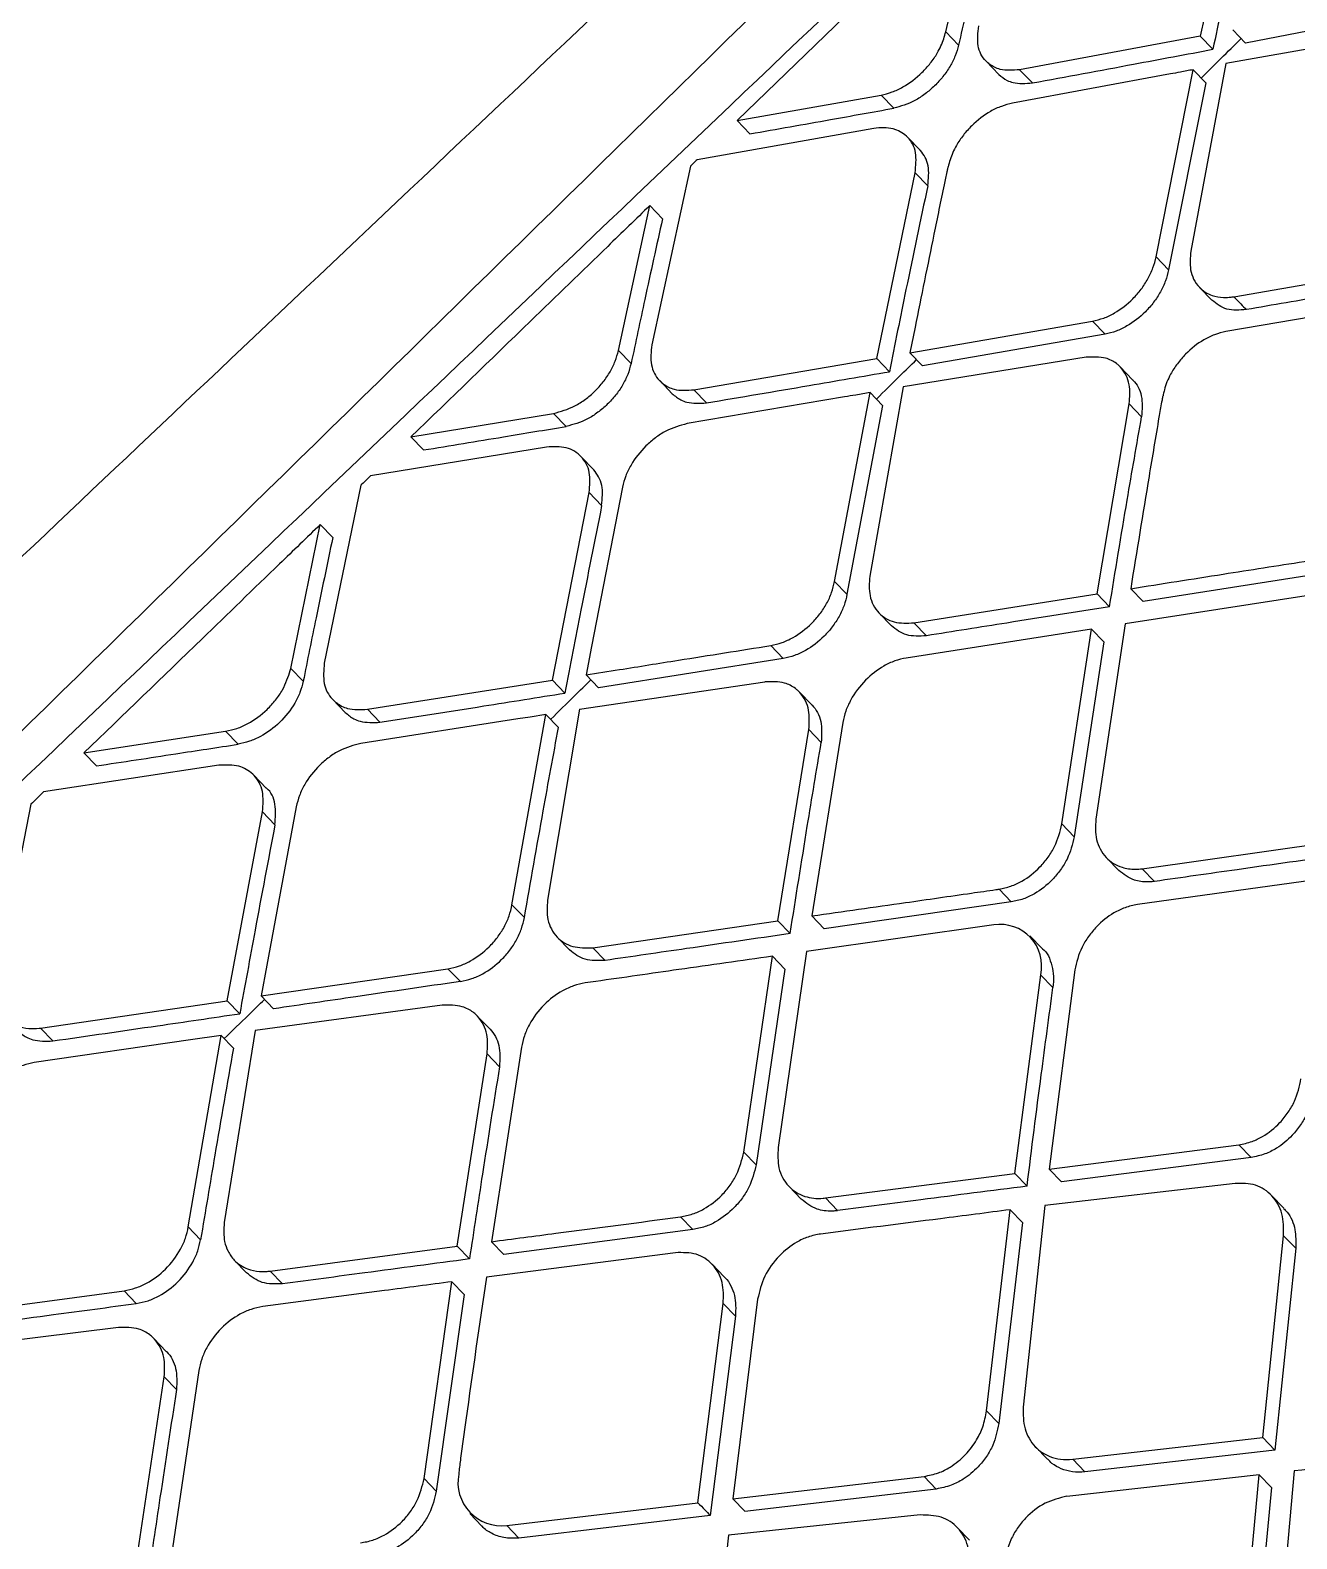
# Model space of a CAD drawing. Extents: x 0 to 84, y -21 to 126.
# Drawn here: x 72.5 to 73.489, y 15.728 to 16.908 of the extents above; entities that cross this region are included whole.
import ezdxf

# ---------------------------------------------------------------- set-up
doc = ezdxf.new("R2010")
doc.units = 0
doc.header["$MEASUREMENT"] = 0
doc.layers.add('1', color=4, linetype='Continuous')

# ---------------------------------------------------------------- blocks, each defined once
blk = doc.blocks.new('PRODIGY')
at = {"layer": '1', "color": 3, "linetype": 'Continuous', "lineweight": 25}
for p, q in [((73.4454, 17.0467), (73.414, 16.9029)), ((73.2415, 17.0205), (73.0523, 16.8368)), ((73.2152, 16.9061), (73.2415, 17.0205)), ((73.5901, 16.9243), (73.4495, 16.8975)), ((73.2152, 16.9061), (73.2252, 16.8958)), ((73.414, 16.9029), (73.2729, 16.8766)), ((73.4239, 16.8926), (73.414, 16.9029)), ((73.5751, 16.9066), (73.434, 16.8815)), ((73.4395, 16.9078), (73.4495, 16.8975)), ((73.2467, 16.8832), (73.2566, 16.8729)), ((73.2729, 16.8766), (73.2829, 16.8663)), ((73.3795, 16.7304), (73.4085, 16.8766)), ((73.434, 16.8815), (73.4066, 16.7348)), ((73.4085, 16.8766), (73.4184, 16.8664)), ((73.3907, 16.8733), (73.2673, 16.8504)), ((73.4184, 16.8663), (73.3893, 16.7202)), ((73.0523, 16.8368), (73.1646, 16.8568)), ((73.1646, 16.8568), (73.1745, 16.8465)), ((73.1589, 16.8308), (73.0209, 16.8063)), ((73.0523, 16.8368), (73.0622, 16.8265)), ((73.1951, 16.8137), (73.1852, 16.824)), ((73.0157, 16.8013), (72.9854, 16.6616)), ((73.1613, 16.6508), (73.1912, 16.7961)), ((73.1912, 16.7961), (73.2011, 16.7859)), ((72.9595, 16.6572), (72.984, 16.7705)), ((72.984, 16.7705), (72.9939, 16.7602)), ((73.3795, 16.7304), (73.3893, 16.7202)), ((73.4403, 16.6992), (73.5816, 16.7237)), ((73.4134, 16.7065), (73.4232, 16.6964)), ((73.577, 16.6964), (73.4341, 16.6719)), ((73.1872, 16.6553), (73.3298, 16.6801)), ((73.1912, 16.6753), (73.1872, 16.6553)), ((73.3298, 16.6801), (73.3396, 16.6699)), ((73.3396, 16.6699), (73.197, 16.6451)), ((72.9595, 16.6572), (72.9693, 16.647)), ((73.0184, 16.6264), (73.1613, 16.6508)), ((73.1613, 16.6508), (73.1711, 16.6406)), ((73.3249, 16.6519), (73.1819, 16.6287)), ((73.1872, 16.6553), (73.197, 16.6451)), ((73.3612, 16.6343), (73.3515, 16.6444)), ((72.9917, 16.6336), (73.0015, 16.6234)), ((73.0184, 16.6264), (73.0282, 16.6162)), ((73.1819, 16.6287), (73.1558, 16.4807)), ((73.1361, 16.6209), (73.013, 16.6)), ((73.1283, 16.4767), (73.156, 16.6243)), ((73.156, 16.6243), (73.1658, 16.6141)), ((73.3334, 16.4669), (73.3585, 16.6155)), ((73.3585, 16.6155), (73.3682, 16.6054)), ((72.7972, 16.5896), (72.9087, 16.608)), ((72.9087, 16.608), (72.9186, 16.5978)), ((73.1658, 16.6141), (73.138, 16.4666)), ((72.9033, 16.5817), (72.7658, 16.5592)), ((72.8071, 16.5794), (72.7972, 16.5896)), ((72.9399, 16.5642), (72.9301, 16.5744)), ((72.7581, 16.5518), (72.7296, 16.4128)), ((72.9079, 16.3995), (72.9365, 16.5461)), ((72.9365, 16.5461), (72.9463, 16.5359)), ((72.9626, 16.5504), (72.9383, 16.4257)), ((72.7033, 16.4087), (72.7264, 16.5211)), ((72.7264, 16.5211), (72.7362, 16.5109)), ((73.1283, 16.4767), (73.138, 16.4666)), ((73.5139, 16.4837), (73.3693, 16.461)), ((73.1903, 16.4443), (73.3334, 16.4669)), ((73.3334, 16.4669), (73.3431, 16.4568)), ((73.5001, 16.466), (73.3553, 16.4435)), ((73.3597, 16.471), (73.3693, 16.461)), ((73.163, 16.4521), (73.1727, 16.442)), ((73.329, 16.4394), (73.1843, 16.4168)), ((73.1903, 16.4443), (73.2, 16.4342)), ((73.3059, 16.2871), (73.329, 16.4394)), ((73.3387, 16.4294), (73.329, 16.4394)), ((73.3553, 16.4435), (73.3324, 16.2909)), ((73.0784, 16.4266), (73.0882, 16.4165)), ((73.3387, 16.4294), (73.3155, 16.2771)), ((72.9383, 16.4257), (72.9341, 16.4036)), ((73.0882, 16.4165), (72.9438, 16.3935)), ((72.7033, 16.4087), (72.7131, 16.3986)), ((72.9341, 16.4036), (72.9438, 16.3935)), ((72.7634, 16.3767), (72.9079, 16.3995)), ((72.9079, 16.3995), (72.9176, 16.3894)), ((72.9291, 16.3768), (73.0738, 16.3981)), ((72.7362, 16.3843), (72.746, 16.3742)), ((73.1105, 16.3802), (73.1008, 16.3902)), ((72.8808, 16.3692), (72.7582, 16.3501)), ((72.7634, 16.3767), (72.7731, 16.3666)), ((72.8762, 16.2239), (72.9028, 16.3727)), ((72.9028, 16.3727), (72.9126, 16.3626)), ((72.9291, 16.3768), (72.904, 16.2276)), ((72.5417, 16.3426), (72.6525, 16.3596)), ((72.6623, 16.3494), (72.6525, 16.3596)), ((73.084, 16.2114), (73.1082, 16.3609)), ((73.1082, 16.3609), (73.1179, 16.3509)), ((73.1347, 16.3664), (73.1106, 16.2152)), ((72.6473, 16.333), (72.5102, 16.3122)), ((72.5417, 16.3426), (72.5515, 16.3325)), ((72.6842, 16.3152), (72.6745, 16.3253)), ((72.5004, 16.3027), (72.4733, 16.1644)), ((72.6538, 16.1488), (72.6813, 16.2966)), ((72.6813, 16.2966), (72.691, 16.2865)), ((72.7077, 16.3006), (72.6846, 16.1767)), ((73.3059, 16.2871), (73.3155, 16.2771)), ((73.3687, 16.2521), (73.5152, 16.2729)), ((73.3407, 16.2607), (73.3503, 16.2508)), ((73.3784, 16.2422), (73.3687, 16.2521)), ((73.5116, 16.2446), (73.3649, 16.2241)), ((73.2664, 16.2262), (73.1202, 16.2052)), ((73.2568, 16.2362), (73.2664, 16.2262)), ((72.8762, 16.2239), (72.8859, 16.2139)), ((73.1106, 16.2152), (73.1202, 16.2052)), ((72.9393, 16.1904), (73.084, 16.2114)), ((73.0936, 16.2014), (73.084, 16.2114)), ((73.2528, 16.2083), (73.1063, 16.1875)), ((72.9116, 16.1986), (72.9213, 16.1886)), ((72.9393, 16.1904), (72.949, 16.1804)), ((73.2905, 16.1897), (73.2809, 16.1997)), ((73.0574, 16.0306), (73.0798, 16.1837)), ((73.0798, 16.1837), (73.0894, 16.1737)), ((73.1063, 16.1875), (73.0842, 16.0342)), ((72.6846, 16.1767), (72.6803, 16.1527)), ((72.6803, 16.1527), (72.8262, 16.174)), ((72.8359, 16.164), (72.8262, 16.174)), ((73.0894, 16.1737), (73.0669, 16.0207)), ((73.2691, 16.0139), (73.2894, 16.1693)), ((73.2893, 16.1693), (73.2989, 16.1593)), ((73.316, 16.173), (73.296, 16.0174)), ((72.5078, 16.1276), (72.6538, 16.1488)), ((72.6538, 16.1488), (72.6635, 16.1388)), ((72.8218, 16.1454), (72.6755, 16.1257)), ((72.6803, 16.1527), (72.69, 16.1426)), ((72.8588, 16.127), (72.8491, 16.137)), ((72.5078, 16.1276), (72.5175, 16.1175)), ((72.6233, 15.9721), (72.649, 16.1218)), ((72.649, 16.1218), (72.625, 16.1183)), ((72.649, 16.1218), (72.6586, 16.1118)), ((72.6755, 16.1257), (72.6514, 15.9755)), ((72.625, 16.1183), (72.5029, 16.1007)), ((72.8334, 15.957), (72.8568, 16.1074)), ((72.8568, 16.1074), (72.8665, 16.0974)), ((72.8837, 16.1126), (72.8603, 15.9606)), ((73.0574, 16.0306), (73.0669, 16.0207)), ((73.296, 16.0174), (73.4442, 16.0363)), ((73.4537, 16.0264), (73.3056, 16.0075)), ((73.4442, 16.0363), (73.4537, 16.0264)), ((73.1211, 15.9948), (73.2691, 16.0139)), ((73.2691, 16.0139), (73.2787, 16.004)), ((73.296, 16.0174), (73.3056, 16.0075)), ((73.0927, 16.0037), (73.1023, 15.9938)), ((73.4412, 16.0062), (73.2925, 15.989)), ((73.1211, 15.9948), (73.1307, 15.9849)), ((73.4793, 15.9868), (73.4696, 15.9968)), ((73.008, 15.98), (73.0175, 15.9701)), ((73.2471, 15.8284), (73.2656, 15.9856)), ((73.2656, 15.9856), (73.2751, 15.9757)), ((73.2925, 15.989), (73.2757, 15.8313)), ((72.6233, 15.9721), (72.6329, 15.9621)), ((73.0176, 15.9701), (72.8699, 15.9506)), ((73.2751, 15.9756), (73.2566, 15.8185)), ((72.6873, 15.9376), (72.8334, 15.957)), ((72.8334, 15.957), (72.843, 15.9471)), ((72.8603, 15.9606), (72.8698, 15.9506)), ((73.4629, 15.8075), (73.4791, 15.9653)), ((73.4886, 15.9555), (73.4724, 15.7976)), ((73.4791, 15.9653), (73.4886, 15.9555)), ((72.6592, 15.9462), (72.6688, 15.9362)), ((73.0041, 15.952), (72.8562, 15.9328)), ((73.0421, 15.9331), (73.0326, 15.943)), ((72.6873, 15.9376), (72.6969, 15.9277)), ((72.4258, 15.9024), (72.5731, 15.9223)), ((72.5731, 15.9223), (72.5827, 15.9123)), ((72.8076, 15.7755), (72.8293, 15.9293)), ((72.8389, 15.9193), (72.8171, 15.7656)), ((72.8389, 15.9193), (72.8293, 15.9293)), ((73.0215, 15.7566), (73.0413, 15.9124)), ((73.0413, 15.9124), (73.0508, 15.9025)), ((73.0682, 15.9158), (73.0487, 15.7597)), ((73.0508, 15.9025), (73.0311, 15.7467)), ((72.5688, 15.8935), (72.4211, 15.8752)), ((72.6061, 15.8749), (72.5965, 15.8849)), ((72.6316, 15.8599), (72.6089, 15.7071)), ((72.5818, 15.7039), (72.6045, 15.8549)), ((72.6045, 15.8549), (72.6141, 15.845)), ((73.2471, 15.8284), (73.2566, 15.8185)), ((73.3144, 15.7906), (73.4629, 15.8075)), ((73.4629, 15.8075), (73.4724, 15.7976)), ((73.2852, 15.8003), (73.2947, 15.7905)), ((73.3144, 15.7906), (73.3239, 15.7807)), ((73.4724, 15.7976), (73.3239, 15.7807)), ((73.4601, 15.7784), (73.3099, 15.7615)), ((73.4453, 15.6174), (73.4601, 15.7784)), ((73.4601, 15.7784), (73.4696, 15.7685)), ((73.4874, 15.7814), (73.4728, 15.6202)), ((72.8076, 15.7755), (72.8171, 15.7656)), ((73.0487, 15.7597), (73.1983, 15.7772)), ((73.2078, 15.7673), (73.0582, 15.7498)), ((73.1983, 15.7772), (73.2078, 15.7673)), ((73.4696, 15.7685), (73.4548, 15.6076)), ((72.8721, 15.7388), (73.0215, 15.7565)), ((73.0487, 15.7597), (73.0582, 15.7499)), ((72.8434, 15.7481), (72.8528, 15.7383)), ((73.031, 15.7467), (72.8817, 15.7289)), ((73.1953, 15.747), (73.0453, 15.7312)), ((72.8721, 15.7388), (72.8817, 15.7289)), ((73.0453, 15.7312), (73.0287, 15.5732)), ((73.2337, 15.7273), (73.2241, 15.7372))]:
    blk.add_line(p, q, dxfattribs=at)
at = {"layer": '1', "color": 3, "linetype": 'Continuous', "lineweight": 25, "flags": 128}
blk.add_lwpolyline([(72.9028, 16.3727), (72.8905, 16.3707), (72.8808, 16.3692)], dxfattribs=at)
at = {"layer": '1', "color": 3, "linetype": 'Continuous', "lineweight": 25}
for centre, radius, start, end in [((73.2577, 16.1762), 0.0324, 347.611, 98.6974), ((72.8679, 15.7725), 0.0339, 169.2457, 277.0906)]:
    blk.add_arc(centre, radius, start, end, dxfattribs=at)
for points, knots in [([(69.6815, 15.0148), (69.6438, 15.0374), (69.6134, 15.0686), (69.5678, 15.1475), (69.5526, 15.1952), (69.5371, 15.3059), (69.5368, 15.3688), (69.5507, 15.5082), (69.5649, 15.5846), (69.6283, 15.8315), (69.6983, 16.0194), (69.8888, 16.4275), (70.0095, 16.6479), (70.2247, 16.9918), (70.302, 17.1086), (70.4671, 17.3446), (70.5547, 17.4637), (70.7389, 17.7022), (70.8354, 17.8214), (71.0353, 18.0576), (71.1388, 18.1745), (71.3504, 18.4035), (71.4586, 18.5157), (71.6768, 18.7327), (71.787, 18.8376), (72.0064, 19.038), (72.1158, 19.1335), (72.3309, 19.3131), (72.4366, 19.3973), (72.5394, 19.4751)], [0, 0, 0, 0, 0.0625, 0.0625, 0.125, 0.125, 0.1875, 0.1875, 0.25, 0.25, 0.375, 0.375, 0.5, 0.5, 0.5625, 0.5625, 0.625, 0.625, 0.6875, 0.6875, 0.75, 0.75, 0.8125, 0.8125, 0.875, 0.875, 0.9375, 0.9375, 1, 1, 1, 1]), ([(73.2168, 18.9769), (73.2115, 18.9594), (73.1963, 18.9088), (73.1653, 18.8198), (73.1214, 18.7083), (73.0702, 18.591), (73.0119, 18.4686), (72.947, 18.3418), (72.8756, 18.2112), (72.7982, 18.0777), (72.7152, 17.9419), (72.6271, 17.8046), (72.5343, 17.6666), (72.4373, 17.5284), (72.3366, 17.3911), (72.2328, 17.2551), (72.1264, 17.1214), (72.018, 16.9905), (71.9082, 16.8632), (71.7975, 16.7402), (71.6866, 16.6221), (71.5761, 16.5096), (71.4665, 16.4033), (71.3585, 16.3037), (71.2526, 16.2114), (71.1495, 16.1268), (71.0498, 16.0505), (70.9539, 15.9828), (70.8626, 15.9241), (70.7764, 15.8747), (70.6958, 15.8348), (70.6215, 15.8045), (70.554, 15.7839), (70.4939, 15.7727), (70.4415, 15.7706), (70.3974, 15.7773), (70.3657, 15.7884), (70.3509, 15.8004), (70.3456, 15.8046)], [0, 0, 0, 0, 0.015032, 0.043404, 0.071831, 0.100316, 0.128844, 0.157408, 0.185999, 0.21461, 0.243238, 0.271878, 0.300528, 0.329184, 0.357845, 0.38651, 0.415175, 0.443839, 0.4725, 0.501157, 0.529806, 0.558446, 0.587075, 0.615687, 0.64428, 0.672848, 0.701383, 0.729878, 0.758319, 0.786692, 0.814981, 0.843166, 0.871237, 0.899208, 0.927157, 0.955262, 0.984024, 1, 1, 1, 1]), ([(73.7435, 18.8551), (73.7393, 18.8461), (73.7309, 18.8281), (73.718, 18.8009), (73.7049, 18.7737), (73.6916, 18.7462), (73.678, 18.7187), (73.6642, 18.691), (73.6502, 18.6632), (73.6359, 18.6353), (73.6215, 18.6073), (73.6068, 18.5791), (73.5918, 18.5508), (73.5767, 18.5224), (73.5331, 18.4416), (73.4574, 18.3068), (73.3432, 18.1159), (73.2206, 17.923), (73.0904, 17.7294), (72.9529, 17.536), (72.7614, 17.2805), (72.5079, 16.9669), (72.1871, 16.6073), (71.8566, 16.2708), (71.5782, 16.0133), (71.3576, 15.8239), (71.1939, 15.6904), (71.0328, 15.566), (70.8747, 15.4509), (70.7209, 15.3457), (70.5715, 15.2507), (70.428, 15.1666), (70.2901, 15.0933), (70.1596, 15.0316), (70.0362, 14.9818), (69.9215, 14.9443), (69.8154, 14.9196), (69.7191, 14.9078), (69.6534, 14.9091), (69.6118, 14.9144), (69.5899, 14.9184), (69.5689, 14.9235), (69.5489, 14.9297), (69.5298, 14.9371), (69.5116, 14.9454), (69.5002, 14.9519), (69.4945, 14.9551)], [0, 0, 0, 0, 0.00488, 0.009757, 0.014631, 0.019503, 0.024374, 0.029243, 0.034113, 0.038982, 0.043851, 0.048722, 0.053594, 0.058468, 0.063345, 0.095039, 0.12674, 0.158405, 0.190067, 0.221613, 0.253187, 0.315969, 0.378384, 0.440415, 0.502124, 0.532906, 0.56362, 0.594377, 0.625012, 0.655825, 0.686463, 0.717403, 0.748208, 0.779416, 0.81038, 0.841827, 0.873112, 0.904827, 0.936373, 0.9455, 0.954608, 0.963701, 0.972783, 0.981858, 0.990929, 1, 1, 1, 1]), ([(73.7215, 18.8285), (73.6946, 18.7723), (73.6439, 18.6664), (73.5631, 18.5113), (73.4874, 18.3741), (73.4191, 18.2558), (73.359, 18.1554), (73.2826, 18.0316), (73.1762, 17.8662), (73.0241, 17.6439), (72.8569, 17.4153), (72.6795, 17.1875), (72.5011, 16.9714), (72.3171, 16.7611), (72.1396, 16.5693), (71.9767, 16.402), (71.8298, 16.2578), (71.6999, 16.1353), (71.5745, 16.0212), (71.4475, 15.9099), (71.3111, 15.7952), (71.1795, 15.6895), (71.0495, 15.5898), (70.9193, 15.4944), (70.7802, 15.3981), (70.6385, 15.3063), (70.5005, 15.2238), (70.3708, 15.153), (70.2504, 15.0942), (70.1545, 15.0535), (70.0822, 15.027), (70.0324, 15.0109), (69.9948, 15.0002), (69.9649, 14.9928), (69.9362, 14.9864), (69.9022, 14.9802), (69.8646, 14.9754), (69.825, 14.9732), (69.8017, 14.9755), (69.7892, 14.9767)], [0, 0, 0, 0, 0.032664, 0.06159, 0.086757, 0.108148, 0.125755, 0.140721, 0.174256, 0.21335, 0.257942, 0.294954, 0.334973, 0.375202, 0.411836, 0.444887, 0.474389, 0.500374, 0.522867, 0.549562, 0.576719, 0.605372, 0.629995, 0.657505, 0.687905, 0.720484, 0.752941, 0.785119, 0.81703, 0.848354, 0.866963, 0.883183, 0.897039, 0.905584, 0.917586, 0.933039, 0.951933, 0.974257, 1, 1, 1, 1]), ([(73.7038, 17.6398), (73.5881, 17.5307), (73.3529, 17.3088), (73.0099, 16.9848), (72.6861, 16.6786), (72.3966, 16.4046), (72.1528, 16.1737), (71.9512, 15.9828), (71.7883, 15.8284), (71.6432, 15.6909), (71.5188, 15.5731), (71.4173, 15.477), (71.3359, 15.3999), (71.2411, 15.31), (71.1121, 15.1878), (70.9471, 15.0316), (70.7602, 14.8547), (70.5548, 14.6603), (70.3367, 14.454), (70.0855, 14.2164), (69.8199, 13.9653), (69.5484, 13.7088), (69.3455, 13.5171), (69.2008, 13.3805), (69.097, 13.2825), (68.9815, 13.1734), (68.8462, 13.0458), (68.673, 12.8823), (68.4574, 12.6788), (68.1953, 12.4313), (67.8996, 12.1522), (67.5706, 11.8413), (67.2082, 11.4986), (66.8275, 11.1383), (66.5678, 10.8921), (66.4399, 10.7708)], [0, 0, 0, 0, 0.047732, 0.097021, 0.141602, 0.181473, 0.216643, 0.242357, 0.264803, 0.283982, 0.302359, 0.316221, 0.32592, 0.336001, 0.355428, 0.379237, 0.404198, 0.432652, 0.464067, 0.494314, 0.536393, 0.573752, 0.606394, 0.620146, 0.633459, 0.649229, 0.66783, 0.689262, 0.720711, 0.75677, 0.797442, 0.842721, 0.892609, 0.947115, 1, 1, 1, 1]), ([(70.1609, 14.1108), (70.595, 14.524), (71.2623, 15.1592), (72.4518, 16.3177), (73.2088, 17.0613), (73.736, 17.5793)], [0, 0, 0, 0, 0.360925, 0.55487, 1, 1, 1, 1]), ([(72.4019, 16.2337), (72.6273, 16.4487), (72.9657, 16.7714), (73.3629, 17.1496), (73.5596, 17.3396), (73.6771, 17.4487), (73.7414, 17.4841), (73.7735, 17.5018)], [0, 0, 0, 0, 0.498044, 0.747571, 0.874859, 0.937491, 1, 1, 1, 1]), ([(73.4554, 17.0363), (73.4494, 17.0096), (73.4387, 16.9621), (73.4284, 16.9138), (73.4239, 16.8926)], [0, 0, 0, 0, 0.560001, 1, 1, 1, 1]), ([(73.2515, 17.0101), (73.2465, 16.9889), (73.2376, 16.951), (73.229, 16.9127), (73.2252, 16.8958)], [0, 0, 0, 0, 0.559993, 1, 1, 1, 1]), ([(73.2729, 16.8766), (73.2676, 16.8762), (73.2604, 16.8757), (73.2519, 16.8789), (73.2449, 16.884), (73.2391, 16.8946), (73.2403, 16.9055), (73.2409, 16.9109)], [0, 0, 0, 0, 0.25048, 0.338245, 0.501588, 0.751022, 1, 1, 1, 1]), ([(73.1646, 16.8568), (73.1675, 16.8575), (73.1731, 16.8588), (73.1842, 16.8641), (73.1947, 16.872), (73.2033, 16.8816), (73.2094, 16.8904), (73.2132, 16.8991), (73.2147, 16.9044), (73.2152, 16.9061)], [0, 0, 0, 0, 0.133391, 0.261304, 0.500703, 0.625147, 0.750285, 0.916784, 1, 1, 1, 1]), ([(73.4148, 16.8701), (73.4199, 16.8752), (73.4304, 16.8856), (73.4408, 16.8959), (73.446, 16.9011)], [0, 0, 0, 0, 0.497201, 1, 1, 1, 1]), ([(73.2252, 16.8958), (73.2244, 16.893), (73.2229, 16.8876), (73.2187, 16.8792), (73.2132, 16.8712), (73.2066, 16.8639), (73.1991, 16.8575), (73.1883, 16.8504), (73.18, 16.8481), (73.1745, 16.8465)], [0, 0, 0, 0, 0.127726, 0.250046, 0.375727, 0.500228, 0.623719, 0.750547, 1, 1, 1, 1]), ([(73.2829, 16.8663), (73.3093, 16.8712), (73.3564, 16.8799), (73.4033, 16.8887), (73.4239, 16.8926)], [0, 0, 0, 0, 0.559995, 1, 1, 1, 1]), ([(73.4085, 16.8766), (73.4051, 16.876), (73.3992, 16.8749), (73.3933, 16.8738), (73.3907, 16.8733)], [0, 0, 0, 0, 0.560008, 1, 1, 1, 1]), ([(73.2567, 16.873), (73.2587, 16.8712), (73.2619, 16.8685), (73.2704, 16.8654), (73.2776, 16.8659), (73.2829, 16.8663)], [0, 0, 0, 0, 0.315054, 0.494402, 1, 1, 1, 1]), ([(73.2673, 16.8504), (73.2644, 16.8497), (73.2588, 16.8484), (73.2477, 16.8431), (73.2373, 16.8352), (73.2287, 16.8255), (73.2227, 16.8167), (73.2189, 16.8079), (73.2175, 16.8026), (73.217, 16.8007)], [0, 0, 0, 0, 0.133851, 0.261847, 0.500342, 0.624838, 0.750295, 0.914732, 1, 1, 1, 1]), ([(73.0622, 16.8265), (73.0832, 16.8302), (73.1207, 16.8368), (73.1581, 16.8436), (73.1745, 16.8465)], [0, 0, 0, 0, 0.5599963, 1, 1, 1, 1]), ([(73.1912, 16.7961), (73.1918, 16.8016), (73.1929, 16.8125), (73.1865, 16.8242), (73.179, 16.8289), (73.1701, 16.8316), (73.1642, 16.8312), (73.1589, 16.8308)], [0, 0, 0, 0, 0.248299, 0.498766, 0.722806, 0.750093, 1, 1, 1, 1]), ([(73.0209, 16.8063), (73.0199, 16.8054), (73.0182, 16.8037), (73.0165, 16.802), (73.0157, 16.8013)], [0, 0, 0, 0, 0.560211, 1, 1, 1, 1]), ([(73.2011, 16.7859), (73.2017, 16.7913), (73.2028, 16.8023), (73.1982, 16.8104), (73.1952, 16.8136), (73.1951, 16.8137), (73.1951, 16.8137)], [0, 0, 0, 0, 0.494204, 0.988982, 0.997659, 1, 1, 1, 1]), ([(73.217, 16.8007), (73.2169, 16.8006), (73.2168, 16.8002), (73.2165, 16.7989), (73.2155, 16.7944), (73.2119, 16.7772), (73.2036, 16.7368), (73.1961, 16.6996), (73.1912, 16.6753)], [0, 0, 0, 0, 0.003556, 0.010147, 0.032443, 0.113543, 0.421817, 1, 1, 1, 1]), ([(73.2011, 16.7859), (73.1954, 16.7589), (73.1852, 16.7108), (73.1754, 16.6621), (73.1711, 16.6406)], [0, 0, 0, 0, 0.559994, 1, 1, 1, 1]), ([(72.984, 16.7705), (72.973, 16.7598), (72.9419, 16.7297), (72.8796, 16.6694), (72.8284, 16.6197), (72.7972, 16.5896)], [0, 0, 0, 0, 0.176667, 0.5, 1, 1, 1, 1]), ([(72.9939, 16.7602), (72.9892, 16.7392), (72.9809, 16.7016), (72.9729, 16.6637), (72.9693, 16.647)], [0, 0, 0, 0, 0.559998, 1, 1, 1, 1]), ([(73.4066, 16.7348), (73.4062, 16.7298), (73.4055, 16.7218), (73.4087, 16.7126), (73.4138, 16.7052), (73.4219, 16.7), (73.431, 16.6984), (73.4367, 16.6987), (73.4393, 16.6991), (73.44, 16.6992), (73.4402, 16.6992), (73.4403, 16.6992), (73.4403, 16.6992)], [0, 0, 0, 0, 0.224703, 0.356337, 0.500616, 0.71672, 0.872171, 0.966664, 0.990974, 0.997396, 0.9997, 1, 1, 1, 1]), ([(73.3298, 16.6801), (73.3327, 16.6808), (73.3384, 16.6821), (73.3494, 16.6874), (73.3596, 16.6952), (73.368, 16.7049), (73.3733, 16.7131), (73.3774, 16.7218), (73.3788, 16.7275), (73.3795, 16.7304)], [0, 0, 0, 0, 0.134592, 0.262682, 0.499088, 0.622952, 0.747641, 0.873219, 1, 1, 1, 1]), ([(73.3893, 16.7202), (73.3886, 16.7173), (73.3872, 16.7116), (73.3831, 16.703), (73.3778, 16.6948), (73.3694, 16.6851), (73.3592, 16.6772), (73.3482, 16.6719), (73.3425, 16.6706), (73.3396, 16.6699)], [0, 0, 0, 0, 0.126878, 0.252385, 0.376902, 0.50093, 0.736631, 0.864892, 1, 1, 1, 1]), ([(73.5913, 16.7135), (73.565, 16.709), (73.5179, 16.7008), (73.4708, 16.6927), (73.4501, 16.6891)], [0, 0, 0, 0, 0.560003, 1, 1, 1, 1]), ([(73.4403, 16.6992), (73.4421, 16.6973), (73.4454, 16.6939), (73.4486, 16.6906), (73.4501, 16.6891)], [0, 0, 0, 0, 0.560027, 1, 1, 1, 1]), ([(73.4501, 16.6891), (73.4447, 16.6887), (73.434, 16.688), (73.4268, 16.6936), (73.4232, 16.6964)], [0, 0, 0, 0, 0.500858, 1, 1, 1, 1]), ([(72.9854, 16.6616), (72.9849, 16.6562), (72.9839, 16.6453), (72.9898, 16.6343), (72.9971, 16.629), (73.0058, 16.6256), (73.013, 16.6261), (73.0184, 16.6264)], [0, 0, 0, 0, 0.248523, 0.498672, 0.66225, 0.75026, 1, 1, 1, 1]), ([(73.4341, 16.6719), (73.4312, 16.6713), (73.4254, 16.6699), (73.4144, 16.6646), (73.4043, 16.6567), (73.396, 16.647), (73.3899, 16.6376), (73.3866, 16.6294), (73.3853, 16.6234), (73.3849, 16.6218), (73.3847, 16.6213)], [0, 0, 0, 0, 0.136547, 0.265234, 0.498756, 0.623922, 0.748746, 0.924791, 0.974937, 1, 1, 1, 1]), ([(72.9087, 16.608), (72.9143, 16.6095), (72.9227, 16.6118), (72.9336, 16.6188), (72.9411, 16.6252), (72.9477, 16.6325), (72.9531, 16.6405), (72.9572, 16.6489), (72.9587, 16.6544), (72.9595, 16.6572)], [0, 0, 0, 0, 0.250434, 0.37665, 0.500297, 0.624725, 0.749587, 0.872232, 1, 1, 1, 1]), ([(73.161, 16.6192), (73.1671, 16.6252), (73.1775, 16.6355), (73.1879, 16.6458), (73.1923, 16.65)], [0, 0, 0, 0, 0.585113, 1, 1, 1, 1]), ([(73.3585, 16.6155), (73.3589, 16.6207), (73.3595, 16.6288), (73.3563, 16.6381), (73.3532, 16.6427), (73.3504, 16.6455), (73.3469, 16.6484), (73.3391, 16.6525), (73.3302, 16.6521), (73.3249, 16.6519)], [0, 0, 0, 0, 0.228111, 0.358961, 0.500796, 0.528408, 0.579383, 0.751061, 1, 1, 1, 1]), ([(72.9693, 16.647), (72.9685, 16.6442), (72.967, 16.6385), (72.9628, 16.63), (72.9574, 16.6221), (72.9508, 16.6149), (72.9434, 16.6086), (72.9325, 16.6016), (72.9241, 16.5993), (72.9186, 16.5978)], [0, 0, 0, 0, 0.129348, 0.255584, 0.379069, 0.50018, 0.623758, 0.750463, 1, 1, 1, 1]), ([(73.0282, 16.6162), (73.0549, 16.6207), (73.1027, 16.6288), (73.1502, 16.637), (73.1711, 16.6406)], [0, 0, 0, 0, 0.5599965, 1, 1, 1, 1]), ([(73.3612, 16.6343), (73.3613, 16.6342), (73.3646, 16.6309), (73.3693, 16.6223), (73.3686, 16.611), (73.3682, 16.6054)], [0, 0, 0, 0, 0.013001, 0.505774, 1, 1, 1, 1]), ([(73.0015, 16.6234), (73.0036, 16.6216), (73.0069, 16.6188), (73.0156, 16.6155), (73.0229, 16.6159), (73.0282, 16.6162)], [0, 0, 0, 0, 0.313761, 0.494193, 1, 1, 1, 1]), ([(73.156, 16.6243), (73.1523, 16.6236), (73.1457, 16.6225), (73.139, 16.6214), (73.1361, 16.6209)], [0, 0, 0, 0, 0.560009, 1, 1, 1, 1]), ([(73.3847, 16.6213), (73.3847, 16.6212), (73.3846, 16.6208), (73.3843, 16.6193), (73.3833, 16.614), (73.3798, 16.5936), (73.3717, 16.5451), (73.3644, 16.5003), (73.3597, 16.471)], [0, 0, 0, 0, 0.00308, 0.009217, 0.030718, 0.110679, 0.418551, 1, 1, 1, 1]), ([(73.3431, 16.4568), (73.3477, 16.4847), (73.3558, 16.5345), (73.3644, 16.5837), (73.3682, 16.6054)], [0, 0, 0, 0, 0.560002, 1, 1, 1, 1]), ([(72.8071, 16.5794), (72.8279, 16.5828), (72.8651, 16.5889), (72.9022, 16.5951), (72.9186, 16.5978)], [0, 0, 0, 0, 0.560002, 1, 1, 1, 1]), ([(73.013, 16.6), (73.0074, 16.5984), (72.9991, 16.5962), (72.9882, 16.5891), (72.9784, 16.5807), (72.9703, 16.5703), (72.9648, 16.5591), (72.9633, 16.5533), (72.9626, 16.5504)], [0, 0, 0, 0, 0.250716, 0.377238, 0.500871, 0.743352, 0.869912, 1, 1, 1, 1]), ([(72.9365, 16.5461), (72.937, 16.5516), (72.938, 16.5626), (72.9311, 16.575), (72.9194, 16.5825), (72.9086, 16.5819), (72.9033, 16.5817)], [0, 0, 0, 0, 0.248672, 0.499092, 0.749923, 1, 1, 1, 1]), ([(72.7658, 16.5592), (72.7643, 16.5578), (72.7618, 16.5553), (72.7593, 16.5529), (72.7581, 16.5518)], [0, 0, 0, 0, 0.560157, 1, 1, 1, 1]), ([(72.9463, 16.5359), (72.9468, 16.5415), (72.9479, 16.5526), (72.9428, 16.5605), (72.94, 16.5641), (72.9399, 16.5642), (72.9399, 16.5642)], [0, 0, 0, 0, 0.493908, 0.988366, 0.999073, 1, 1, 1, 1]), ([(72.9463, 16.5359), (72.9409, 16.5087), (72.9311, 16.4601), (72.9218, 16.411), (72.9176, 16.3894)], [0, 0, 0, 0, 0.559996, 1, 1, 1, 1]), ([(72.7264, 16.5211), (72.7158, 16.5108), (72.685, 16.4811), (72.6235, 16.4216), (72.5725, 16.3723), (72.5417, 16.3426)], [0, 0, 0, 0, 0.172075, 0.5, 1, 1, 1, 1]), ([(72.7362, 16.5109), (72.7318, 16.49), (72.724, 16.4527), (72.7164, 16.4151), (72.7131, 16.3986)], [0, 0, 0, 0, 0.559995, 1, 1, 1, 1]), ([(73.3597, 16.471), (73.3837, 16.4748), (73.4289, 16.4819), (73.4771, 16.4895), (73.5012, 16.4932), (73.5042, 16.4937)], [0, 0, 0, 0, 0.5, 0.937968, 1, 1, 1, 1]), ([(73.0784, 16.4266), (73.0814, 16.4272), (73.0872, 16.4285), (73.0983, 16.4337), (73.1085, 16.4415), (73.117, 16.4511), (73.1223, 16.4593), (73.1263, 16.468), (73.1276, 16.4738), (73.1283, 16.4767)], [0, 0, 0, 0, 0.134283, 0.26228, 0.498963, 0.622989, 0.747816, 0.873397, 1, 1, 1, 1]), ([(73.1558, 16.4807), (73.1554, 16.4755), (73.1549, 16.4673), (73.1584, 16.458), (73.1639, 16.4502), (73.1743, 16.4436), (73.185, 16.4441), (73.1903, 16.4443)], [0, 0, 0, 0, 0.233282, 0.363096, 0.501456, 0.750919, 1, 1, 1, 1]), ([(73.138, 16.4666), (73.1374, 16.4637), (73.136, 16.4579), (73.132, 16.4493), (73.1267, 16.4411), (73.1183, 16.4314), (73.1081, 16.4236), (73.0969, 16.4184), (73.0911, 16.4171), (73.0882, 16.4165)], [0, 0, 0, 0, 0.126378, 0.251662, 0.376077, 0.499945, 0.736277, 0.864776, 1, 1, 1, 1]), ([(73.3431, 16.4568), (73.3164, 16.4526), (73.2687, 16.4451), (73.221, 16.4375), (73.2, 16.4342)], [0, 0, 0, 0, 0.559994, 1, 1, 1, 1]), ([(73.2, 16.4342), (73.1946, 16.4339), (73.1838, 16.4333), (73.1764, 16.4391), (73.1727, 16.442)], [0, 0, 0, 0, 0.501181, 1, 1, 1, 1]), ([(72.9341, 16.4036), (72.9428, 16.405), (72.9668, 16.4088), (73.0149, 16.4165), (73.0544, 16.4227), (73.0784, 16.4266)], [0, 0, 0, 0, 0.180322, 0.500001, 1, 1, 1, 1]), ([(73.1843, 16.4168), (73.1813, 16.4162), (73.1755, 16.4149), (73.1644, 16.4097), (73.1517, 16.3999), (73.142, 16.3869), (73.1367, 16.3753), (73.1354, 16.3694), (73.1347, 16.3664)], [0, 0, 0, 0, 0.136579, 0.265419, 0.499415, 0.745522, 0.871767, 1, 1, 1, 1]), ([(72.6525, 16.3596), (72.6555, 16.3602), (72.6612, 16.3614), (72.6725, 16.3665), (72.683, 16.3742), (72.6917, 16.3839), (72.6986, 16.3939), (72.7017, 16.4031), (72.7032, 16.4082), (72.7033, 16.4087)], [0, 0, 0, 0, 0.132788, 0.260495, 0.500538, 0.625296, 0.750588, 0.973722, 1, 1, 1, 1]), ([(72.7296, 16.4128), (72.7291, 16.4073), (72.7282, 16.3963), (72.7343, 16.3852), (72.7417, 16.3797), (72.7505, 16.3761), (72.7579, 16.3765), (72.7634, 16.3767)], [0, 0, 0, 0, 0.248739, 0.498776, 0.661195, 0.750206, 1, 1, 1, 1]), ([(72.7131, 16.3986), (72.7123, 16.3957), (72.7109, 16.39), (72.7054, 16.3788), (72.6953, 16.3659), (72.6822, 16.3564), (72.671, 16.3513), (72.6652, 16.3501), (72.6623, 16.3494)], [0, 0, 0, 0, 0.129276, 0.255641, 0.499586, 0.739486, 0.867217, 1, 1, 1, 1]), ([(72.9065, 16.3689), (72.9127, 16.375), (72.9231, 16.3853), (72.9336, 16.3955), (72.9379, 16.3997)], [0, 0, 0, 0, 0.592777, 1, 1, 1, 1]), ([(73.1082, 16.3609), (73.1085, 16.3661), (73.1091, 16.3743), (73.1057, 16.3837), (73.1025, 16.3885), (73.0996, 16.3914), (73.0961, 16.3944), (73.0881, 16.3986), (73.0792, 16.3983), (73.0738, 16.3981)], [0, 0, 0, 0, 0.228716, 0.359445, 0.500857, 0.530128, 0.581659, 0.751052, 1, 1, 1, 1]), ([(72.7731, 16.3666), (72.8001, 16.3708), (72.8484, 16.3784), (72.8965, 16.386), (72.9176, 16.3894)], [0, 0, 0, 0, 0.56, 1, 1, 1, 1]), ([(73.1105, 16.3802), (73.1106, 16.3801), (73.1139, 16.3767), (73.1188, 16.3678), (73.1182, 16.3565), (73.1179, 16.3509)], [0, 0, 0, 0, 0.014072, 0.506314, 1, 1, 1, 1]), ([(72.746, 16.3743), (72.7481, 16.3724), (72.7515, 16.3695), (72.7603, 16.3661), (72.7677, 16.3664), (72.7731, 16.3666)], [0, 0, 0, 0, 0.311668, 0.493861, 1, 1, 1, 1]), ([(72.8859, 16.2139), (72.8908, 16.2418), (72.8995, 16.2917), (72.9086, 16.3409), (72.9126, 16.3626)], [0, 0, 0, 0, 0.559995, 1, 1, 1, 1]), ([(72.5515, 16.3325), (72.5722, 16.3356), (72.6092, 16.3413), (72.646, 16.3469), (72.6623, 16.3494)], [0, 0, 0, 0, 0.559998, 1, 1, 1, 1]), ([(72.7582, 16.3501), (72.7526, 16.3486), (72.7441, 16.3464), (72.7332, 16.3394), (72.7234, 16.3311), (72.7153, 16.3206), (72.7098, 16.3093), (72.7084, 16.3036), (72.7077, 16.3006)], [0, 0, 0, 0, 0.250479, 0.377041, 0.500727, 0.743338, 0.869936, 1, 1, 1, 1]), ([(73.0936, 16.2014), (73.0981, 16.2294), (73.1059, 16.2795), (73.1142, 16.3291), (73.1179, 16.3509)], [0, 0, 0, 0, 0.56, 1, 1, 1, 1]), ([(72.6813, 16.2966), (72.6817, 16.3021), (72.6826, 16.3133), (72.6758, 16.3255), (72.6679, 16.3306), (72.6588, 16.3335), (72.6527, 16.3332), (72.6473, 16.333)], [0, 0, 0, 0, 0.248814, 0.498999, 0.723999, 0.749985, 1, 1, 1, 1]), ([(72.5102, 16.3122), (72.5084, 16.3104), (72.5051, 16.3072), (72.5018, 16.3041), (72.5004, 16.3027)], [0, 0, 0, 0, 0.559948, 1, 1, 1, 1]), ([(72.691, 16.2865), (72.6914, 16.292), (72.6921, 16.3029), (72.6881, 16.3124), (72.6843, 16.3151), (72.6842, 16.3151)], [0, 0, 0, 0, 0.493796, 0.98802, 1, 1, 1, 1]), ([(72.691, 16.2865), (72.6858, 16.2591), (72.6765, 16.21), (72.6675, 16.1605), (72.6635, 16.1388)], [0, 0, 0, 0, 0.560002, 1, 1, 1, 1]), ([(73.2568, 16.2362), (73.2599, 16.2368), (73.2659, 16.238), (73.277, 16.2433), (73.2872, 16.2512), (73.2953, 16.261), (73.3023, 16.2722), (73.3044, 16.2811), (73.3059, 16.2871)], [0, 0, 0, 0, 0.13926, 0.269118, 0.500029, 0.627457, 0.753608, 1, 1, 1, 1]), ([(73.3324, 16.2909), (73.3322, 16.2854), (73.3318, 16.2769), (73.3356, 16.2672), (73.3415, 16.2588), (73.351, 16.253), (73.3614, 16.2514), (73.3669, 16.2519), (73.3687, 16.2521)], [0, 0, 0, 0, 0.234564, 0.363722, 0.500574, 0.749631, 0.915463, 1, 1, 1, 1]), ([(73.3155, 16.2771), (73.3141, 16.2712), (73.3119, 16.2623), (73.305, 16.2511), (73.2969, 16.2413), (73.2867, 16.2334), (73.2756, 16.2281), (73.2695, 16.2268), (73.2664, 16.2262)], [0, 0, 0, 0, 0.245396, 0.371236, 0.498906, 0.728415, 0.859049, 1, 1, 1, 1]), ([(73.5248, 16.2629), (73.4974, 16.2591), (73.4486, 16.2522), (73.3998, 16.2452), (73.3784, 16.2422)], [0, 0, 0, 0, 0.559995, 1, 1, 1, 1]), ([(73.3784, 16.2422), (73.3777, 16.2421), (73.376, 16.2419), (73.3705, 16.2416), (73.3606, 16.2428), (73.3541, 16.2478), (73.3503, 16.2508)], [0, 0, 0, 0, 0.056427, 0.159592, 0.505255, 1, 1, 1, 1]), ([(72.904, 16.2276), (72.9037, 16.2224), (72.9032, 16.2142), (72.9068, 16.2047), (72.9125, 16.1967), (72.9231, 16.19), (72.9339, 16.1903), (72.9393, 16.1904)], [0, 0, 0, 0, 0.233521, 0.363305, 0.501506, 0.75087, 1, 1, 1, 1]), ([(73.1106, 16.2152), (73.1349, 16.2187), (73.1765, 16.2246), (73.2244, 16.2315), (73.2488, 16.235), (73.2559, 16.236), (73.2568, 16.2362)], [0, 0, 0, 0, 0.499999, 0.853455, 0.982766, 1, 1, 1, 1]), ([(72.8262, 16.174), (72.8292, 16.1746), (72.835, 16.1758), (72.8462, 16.1809), (72.8566, 16.1887), (72.865, 16.1983), (72.8703, 16.2065), (72.8743, 16.2152), (72.8756, 16.221), (72.8762, 16.2239)], [0, 0, 0, 0, 0.134033, 0.261954, 0.49883, 0.623079, 0.747998, 0.873562, 1, 1, 1, 1]), ([(72.8359, 16.164), (72.8389, 16.1646), (72.8447, 16.1658), (72.8559, 16.1709), (72.8663, 16.1787), (72.8747, 16.1883), (72.88, 16.1965), (72.8839, 16.2052), (72.8852, 16.211), (72.8859, 16.2139)], [0, 0, 0, 0, 0.134601, 0.262757, 0.499035, 0.623288, 0.748069, 0.873567, 1, 1, 1, 1]), ([(73.3649, 16.2241), (73.3617, 16.2234), (73.3555, 16.2222), (73.3444, 16.2168), (73.3345, 16.209), (73.3265, 16.1993), (73.3196, 16.188), (73.3174, 16.179), (73.316, 16.173)], [0, 0, 0, 0, 0.143741, 0.275085, 0.499772, 0.62592, 0.751484, 1, 1, 1, 1]), ([(73.0936, 16.2014), (73.0666, 16.1975), (73.0184, 16.1905), (72.9702, 16.1835), (72.949, 16.1804)], [0, 0, 0, 0, 0.559998, 1, 1, 1, 1]), ([(72.949, 16.1804), (72.9435, 16.1802), (72.9325, 16.1798), (72.925, 16.1857), (72.9213, 16.1886)], [0, 0, 0, 0, 0.501741, 1, 1, 1, 1]), ([(73.0798, 16.1837), (73.0554, 16.1802), (73.0093, 16.1737), (72.9606, 16.1667), (72.9362, 16.1632), (72.9335, 16.1628)], [0, 0, 0, 0, 0.499999, 0.944319, 1, 1, 1, 1]), ([(73.2905, 16.1897), (73.2905, 16.1896), (73.2948, 16.187), (73.2976, 16.1789), (73.2997, 16.1682), (73.2992, 16.1623), (73.2989, 16.1593)], [0, 0, 0, 0, 0.007818, 0.501917, 0.754748, 1, 1, 1, 1]), ([(72.4733, 16.1644), (72.4729, 16.1596), (72.4721, 16.1518), (72.4752, 16.1423), (72.4803, 16.1346), (72.4884, 16.1292), (72.498, 16.1269), (72.5042, 16.1272), (72.5075, 16.1275), (72.5078, 16.1276)], [0, 0, 0, 0, 0.215815, 0.349191, 0.499291, 0.706923, 0.85973, 0.985584, 1, 1, 1, 1]), ([(72.8359, 16.164), (72.8086, 16.16), (72.76, 16.1529), (72.7114, 16.1458), (72.69, 16.1426)], [0, 0, 0, 0, 0.560005, 1, 1, 1, 1]), ([(72.9335, 16.1628), (72.9304, 16.1622), (72.9245, 16.161), (72.9133, 16.1558), (72.9005, 16.1462), (72.8908, 16.1331), (72.8856, 16.1215), (72.8843, 16.1156), (72.8837, 16.1126)], [0, 0, 0, 0, 0.136443, 0.26525, 0.499289, 0.745472, 0.871767, 1, 1, 1, 1]), ([(73.2787, 16.004), (73.2823, 16.0331), (73.2889, 16.0851), (73.2959, 16.1367), (73.2989, 16.1593)], [0, 0, 0, 0, 0.560008, 1, 1, 1, 1]), ([(72.6514, 16.1193), (72.6577, 16.1254), (72.6682, 16.1357), (72.6786, 16.1459), (72.6828, 16.15)], [0, 0, 0, 0, 0.599732, 1, 1, 1, 1]), ([(72.8568, 16.1074), (72.8572, 16.1127), (72.8577, 16.1209), (72.8542, 16.1304), (72.8509, 16.1353), (72.8479, 16.1383), (72.8443, 16.1413), (72.8362, 16.1457), (72.8272, 16.1455), (72.8218, 16.1454)], [0, 0, 0, 0, 0.229166, 0.35981, 0.500919, 0.531232, 0.583089, 0.751042, 1, 1, 1, 1]), ([(72.5175, 16.1175), (72.5448, 16.1215), (72.5935, 16.1285), (72.6421, 16.1356), (72.6635, 16.1388)], [0, 0, 0, 0, 0.560001, 1, 1, 1, 1]), ([(72.49, 16.1256), (72.4922, 16.1237), (72.4956, 16.1207), (72.5045, 16.1171), (72.512, 16.1173), (72.5175, 16.1175)], [0, 0, 0, 0, 0.308919, 0.493826, 1, 1, 1, 1]), ([(72.8588, 16.127), (72.8589, 16.1269), (72.8623, 16.1235), (72.8673, 16.1145), (72.8667, 16.1031), (72.8665, 16.0974)], [0, 0, 0, 0, 0.014983, 0.506786, 1, 1, 1, 1]), ([(72.6586, 16.1118), (72.6537, 16.084), (72.645, 16.0344), (72.6366, 15.9842), (72.6329, 15.9621)], [0, 0, 0, 0, 0.559998, 1, 1, 1, 1]), ([(72.5029, 16.1007), (72.4972, 16.0993), (72.4886, 16.0972), (72.4777, 16.0902), (72.4678, 16.0819), (72.4597, 16.0715), (72.4543, 16.0602), (72.4529, 16.0543), (72.4522, 16.0514)], [0, 0, 0, 0, 0.25028, 0.376896, 0.500623, 0.743307, 0.86997, 1, 1, 1, 1]), ([(72.8665, 16.0974), (72.862, 16.0695), (72.854, 16.0196), (72.8464, 15.9693), (72.843, 15.9471)], [0, 0, 0, 0, 0.559998, 1, 1, 1, 1]), ([(73.4442, 16.0363), (73.4477, 16.037), (73.4539, 16.0383), (73.465, 16.0437), (73.4749, 16.0515), (73.4829, 16.0615), (73.4895, 16.0729), (73.4915, 16.082), (73.4927, 16.0879)], [0, 0, 0, 0, 0.152839, 0.272555, 0.499949, 0.632851, 0.760749, 1, 1, 1, 1]), ([(73.5023, 16.078), (73.501, 16.0721), (73.4991, 16.0631), (73.4925, 16.0517), (73.4849, 16.0421), (73.4753, 16.0342), (73.4641, 16.0285), (73.4574, 16.0272), (73.4537, 16.0264)], [0, 0, 0, 0, 0.238575, 0.366078, 0.498735, 0.703313, 0.840244, 1, 1, 1, 1]), ([(73.008, 15.98), (73.0111, 15.9806), (73.0172, 15.9818), (73.0284, 15.987), (73.0387, 15.9948), (73.0468, 16.0046), (73.0538, 16.0158), (73.0559, 16.0247), (73.0574, 16.0306)], [0, 0, 0, 0, 0.139268, 0.269126, 0.499853, 0.627566, 0.753805, 1, 1, 1, 1]), ([(73.0842, 16.0342), (73.084, 16.0287), (73.0836, 16.0202), (73.0875, 16.0103), (73.0935, 16.0018), (73.1041, 15.9952), (73.1149, 15.9941), (73.1205, 15.9947), (73.1211, 15.9948)], [0, 0, 0, 0, 0.235286, 0.364431, 0.500964, 0.750119, 0.972911, 1, 1, 1, 1]), ([(73.067, 16.0207), (73.0655, 16.0148), (73.0634, 16.0059), (73.0564, 15.9947), (73.0483, 15.985), (73.0381, 15.9771), (73.0269, 15.9719), (73.0207, 15.9707), (73.0176, 15.9701)], [0, 0, 0, 0, 0.245392, 0.371245, 0.498988, 0.728236, 0.858906, 1, 1, 1, 1]), ([(73.2787, 16.004), (73.251, 16.0005), (73.2017, 15.9941), (73.1524, 15.9877), (73.1307, 15.9849)], [0, 0, 0, 0, 0.559998, 1, 1, 1, 1]), ([(73.4791, 15.9653), (73.4791, 15.9712), (73.4792, 15.9801), (73.4749, 15.9902), (73.4687, 15.9987), (73.4577, 16.0062), (73.4467, 16.0062), (73.4412, 16.0062)], [0, 0, 0, 0, 0.245526, 0.372052, 0.500806, 0.750261, 1, 1, 1, 1]), ([(73.1307, 15.9848), (73.1306, 15.9848), (73.1305, 15.9848), (73.1301, 15.9848), (73.1286, 15.9846), (73.1232, 15.9843), (73.1129, 15.9855), (73.1062, 15.9908), (73.1023, 15.9939)], [0, 0, 0, 0, 0.004717, 0.01299, 0.040377, 0.138274, 0.505647, 1, 1, 1, 1]), ([(72.8603, 15.9606), (72.877, 15.9628), (72.9262, 15.9693), (72.9755, 15.9757), (73.008, 15.98)], [0, 0, 0, 0, 0.340238, 1, 1, 1, 1]), ([(73.2656, 15.9856), (73.2474, 15.9832), (73.198, 15.9769), (73.1486, 15.9706), (73.1174, 15.9666)], [0, 0, 0, 0, 0.36799, 1, 1, 1, 1]), ([(73.4791, 15.9866), (73.48, 15.9857), (73.4844, 15.9814), (73.4889, 15.9709), (73.4887, 15.9604), (73.4886, 15.9555)], [0, 0, 0, 0, 0.127653, 0.590808, 1, 1, 1, 1]), ([(72.5731, 15.9223), (72.5761, 15.9229), (72.582, 15.924), (72.5933, 15.9291), (72.6063, 15.9387), (72.6161, 15.9518), (72.6214, 15.9633), (72.6227, 15.9692), (72.6233, 15.9721)], [0, 0, 0, 0, 0.133914, 0.261936, 0.499443, 0.747807, 0.873527, 1, 1, 1, 1]), ([(72.6514, 15.9755), (72.6511, 15.9704), (72.6506, 15.9623), (72.6542, 15.9527), (72.6597, 15.9448), (72.6682, 15.9392), (72.6776, 15.9372), (72.6835, 15.9372), (72.6863, 15.9375), (72.6871, 15.9376), (72.6873, 15.9376), (72.6873, 15.9376)], [0, 0, 0, 0, 0.22537, 0.356895, 0.500753, 0.715891, 0.871002, 0.96578, 0.990469, 0.999044, 1, 1, 1, 1]), ([(73.1174, 15.9666), (73.1141, 15.966), (73.1079, 15.9648), (73.0966, 15.9595), (73.0842, 15.9497), (73.0725, 15.9339), (73.0696, 15.9218), (73.0682, 15.9158)], [0, 0, 0, 0, 0.144758, 0.276523, 0.500311, 0.751367, 1, 1, 1, 1]), ([(72.5827, 15.9123), (72.5857, 15.9129), (72.5917, 15.9141), (72.603, 15.9191), (72.616, 15.9287), (72.6258, 15.9418), (72.631, 15.9534), (72.6323, 15.9592), (72.6329, 15.9621)], [0, 0, 0, 0, 0.134517, 0.262771, 0.499648, 0.747871, 0.873506, 1, 1, 1, 1]), ([(72.843, 15.9471), (72.8158, 15.9435), (72.767, 15.937), (72.7183, 15.9305), (72.6969, 15.9277)], [0, 0, 0, 0, 0.56001, 1, 1, 1, 1]), ([(73.0413, 15.9124), (73.0415, 15.918), (73.0417, 15.9266), (73.0377, 15.9365), (73.0317, 15.9449), (73.0207, 15.9522), (73.0096, 15.9521), (73.0041, 15.952)], [0, 0, 0, 0, 0.237859, 0.366418, 0.501164, 0.750411, 1, 1, 1, 1]), ([(72.6969, 15.9276), (72.6914, 15.9275), (72.6803, 15.9272), (72.6727, 15.9332), (72.6689, 15.9363)], [0, 0, 0, 0, 0.502057, 1, 1, 1, 1]), ([(72.8562, 15.9328), (72.8508, 15.8957), (72.8439, 15.8487), (72.837, 15.7976), (72.835, 15.7836), (72.8347, 15.7793), (72.8346, 15.7788)], [0, 0, 0, 0, 0.727011, 0.920239, 0.990671, 1, 1, 1, 1]), ([(73.0421, 15.9331), (73.0422, 15.933), (73.0423, 15.9329), (73.0424, 15.9328), (73.0424, 15.9328), (73.0424, 15.9328), (73.0449, 15.9304), (73.0471, 15.9266), (73.0514, 15.9165), (73.0511, 15.908), (73.0508, 15.9025)], [0, 0, 0, 0, 0.010831, 0.013947, 0.014778, 0.015069, 0.015157, 0.279807, 0.532404, 1, 1, 1, 1]), ([(72.8293, 15.9293), (72.8117, 15.927), (72.7625, 15.9205), (72.7132, 15.914), (72.6816, 15.9099)], [0, 0, 0, 0, 0.357421, 1, 1, 1, 1]), ([(72.4354, 15.8924), (72.4629, 15.8962), (72.512, 15.9028), (72.5611, 15.9094), (72.5827, 15.9123)], [0, 0, 0, 0, 0.559993, 1, 1, 1, 1]), ([(72.6816, 15.9099), (72.6785, 15.9093), (72.6725, 15.9081), (72.6612, 15.903), (72.6484, 15.8935), (72.6387, 15.8805), (72.6335, 15.8688), (72.6322, 15.8629), (72.6316, 15.8599)], [0, 0, 0, 0, 0.136358, 0.265181, 0.499294, 0.745418, 0.871732, 1, 1, 1, 1]), ([(72.6045, 15.8549), (72.6048, 15.8602), (72.6053, 15.8685), (72.6017, 15.8781), (72.5983, 15.883), (72.5953, 15.8861), (72.5916, 15.8892), (72.5834, 15.8937), (72.5743, 15.8936), (72.5688, 15.8935)], [0, 0, 0, 0, 0.22948, 0.360036, 0.500908, 0.531779, 0.583817, 0.751014, 1, 1, 1, 1]), ([(72.6061, 15.8749), (72.6062, 15.8748), (72.6097, 15.8713), (72.6148, 15.8621), (72.6143, 15.8507), (72.6141, 15.845)], [0, 0, 0, 0, 0.015799, 0.507162, 1, 1, 1, 1]), ([(72.6141, 15.845), (72.6098, 15.8169), (72.602, 15.7668), (72.5946, 15.7162), (72.5914, 15.6939)], [0, 0, 0, 0, 0.559999, 1, 1, 1, 1]), ([(73.1983, 15.7772), (73.202, 15.7779), (73.2089, 15.7792), (73.2201, 15.7849), (73.2307, 15.7935), (73.2392, 15.8047), (73.2448, 15.8166), (73.2463, 15.8242), (73.2471, 15.8284)], [0, 0, 0, 0, 0.162407, 0.300053, 0.500176, 0.683105, 0.828238, 1, 1, 1, 1]), ([(73.2756, 15.8313), (73.2756, 15.8255), (73.2757, 15.8166), (73.2801, 15.8067), (73.286, 15.7985), (73.2945, 15.7929), (73.3049, 15.7902), (73.3111, 15.7904), (73.3144, 15.7906)], [0, 0, 0, 0, 0.244425, 0.370998, 0.500204, 0.72322, 0.854996, 1, 1, 1, 1]), ([(73.2566, 15.8185), (73.2554, 15.8127), (73.2536, 15.8039), (73.2471, 15.7925), (73.2396, 15.7832), (73.2301, 15.7753), (73.2188, 15.7695), (73.2117, 15.7681), (73.2078, 15.7673)], [0, 0, 0, 0, 0.234133, 0.361322, 0.494966, 0.689994, 0.830479, 1, 1, 1, 1]), ([(73.3239, 15.7807), (73.3206, 15.7805), (73.3141, 15.7803), (73.3054, 15.7828), (73.2989, 15.7863), (73.2959, 15.7895), (73.2948, 15.7906)], [0, 0, 0, 0, 0.295508, 0.578284, 0.848478, 1, 1, 1, 1]), ([(73.6379, 15.798), (73.6196, 15.796), (73.5694, 15.7905), (73.5192, 15.785), (73.4874, 15.7814)], [0, 0, 0, 0, 0.364698, 1, 1, 1, 1]), ([(72.7579, 15.7252), (72.7611, 15.7258), (72.7673, 15.7269), (72.7786, 15.732), (72.7889, 15.7398), (72.7971, 15.7495), (72.804, 15.7607), (72.8061, 15.7696), (72.8076, 15.7755)], [0, 0, 0, 0, 0.139454, 0.269385, 0.499795, 0.627888, 0.754251, 1, 1, 1, 1]), ([(72.8171, 15.7656), (72.8157, 15.7597), (72.8136, 15.7508), (72.8066, 15.7397), (72.7985, 15.73), (72.7883, 15.7222), (72.7769, 15.717), (72.7707, 15.7159), (72.7675, 15.7153)], [0, 0, 0, 0, 0.244819, 0.370928, 0.498968, 0.728007, 0.858735, 1, 1, 1, 1]), ([(73.0215, 15.7565), (73.0233, 15.7547), (73.0265, 15.7514), (73.0296, 15.7481), (73.031, 15.7467)], [0, 0, 0, 0, 0.559972, 1, 1, 1, 1]), ([(73.3099, 15.7616), (73.3041, 15.7602), (73.2925, 15.7575), (73.2793, 15.7471), (73.2709, 15.7367), (73.2643, 15.7252), (73.2624, 15.7161), (73.2612, 15.7102)], [0, 0, 0, 0, 0.24978, 0.49911, 0.63174, 0.759587, 1, 1, 1, 1]), ([(73.2338, 15.7056), (73.2337, 15.7115), (73.2337, 15.7235), (73.2253, 15.7377), (73.2121, 15.7467), (73.2009, 15.7469), (73.1953, 15.747)], [0, 0, 0, 0, 0.247055, 0.500293, 0.750035, 1, 1, 1, 1]), ([(72.8817, 15.7289), (72.8777, 15.7288), (72.87, 15.7285), (72.8605, 15.7323), (72.8548, 15.7357), (72.8529, 15.7383), (72.8528, 15.7384)], [0, 0, 0, 0, 0.358619, 0.687202, 0.985677, 1, 1, 1, 1])]:
    blk.add_open_spline(points, degree=3, knots=knots, dxfattribs=at)

msp = doc.modelspace()

# ---------------------------------------------------------------- block references
at = {"layer": '1'}
msp.add_blockref('PRODIGY', (0, 0), dxfattribs=at)

doc.saveas('drawing.dxf')
